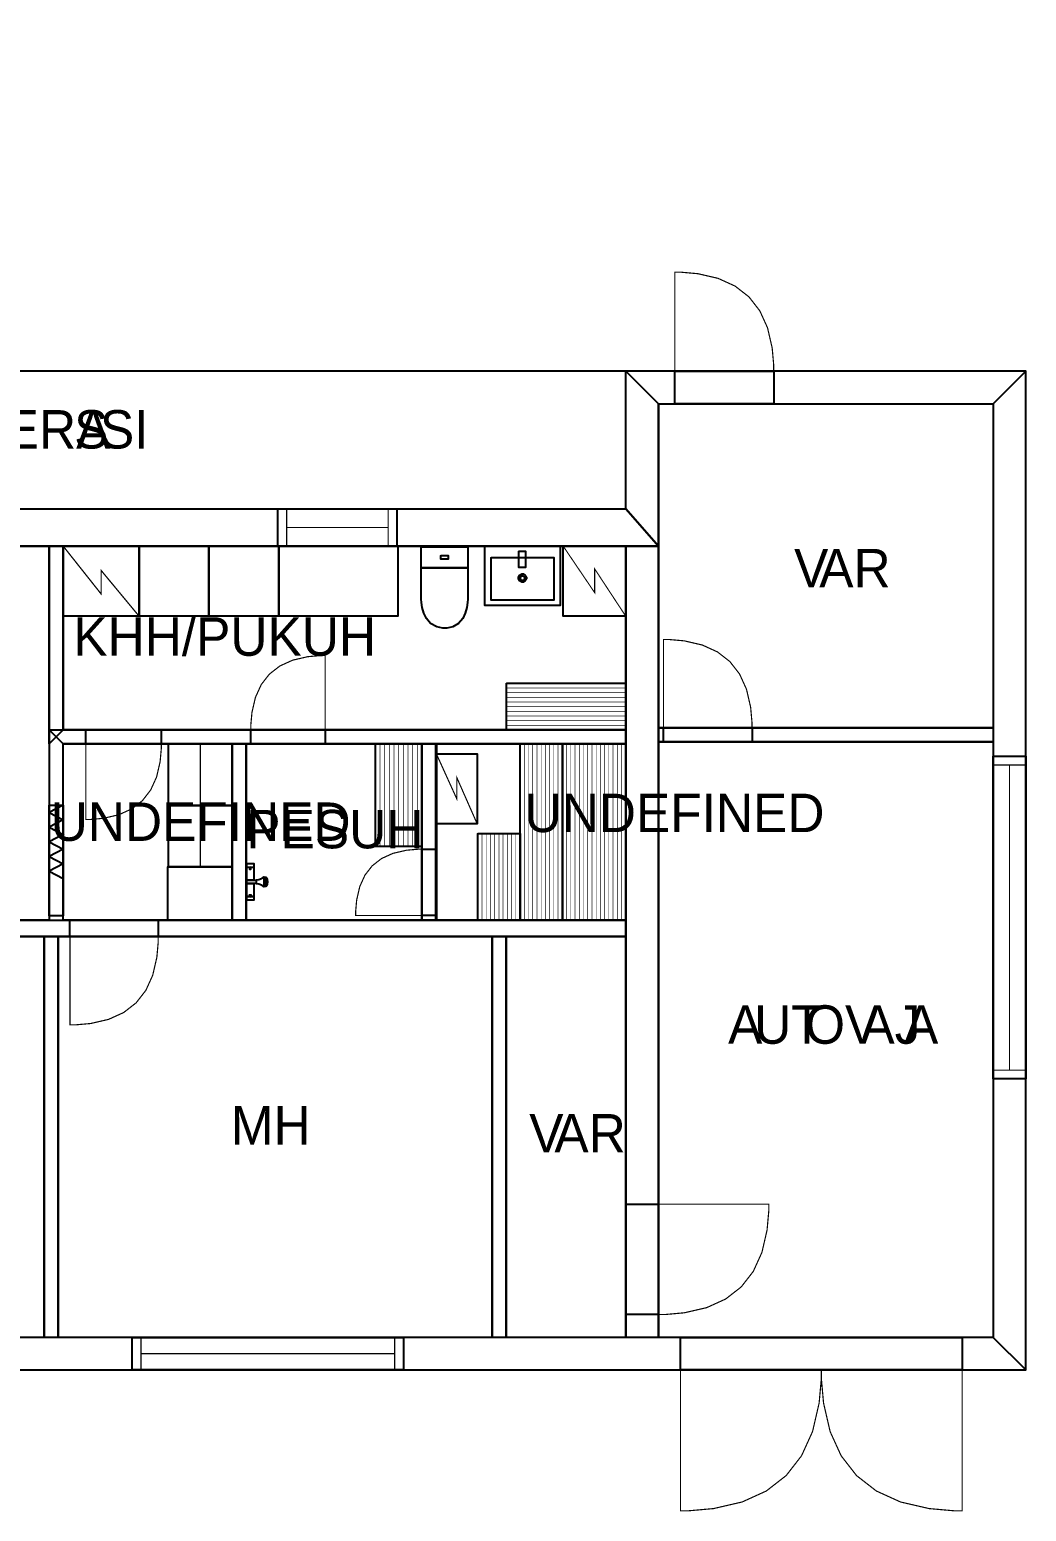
# Model space of a CAD drawing. Extents: x 1 to 19.2, y 0 to 13.3.
# Drawn here: x 10.33 to 19.25, y 0 to 13.25 of the extents above; entities that cross this region are included whole.
import ezdxf

# ---------------------------------------------------------------- set-up
doc = ezdxf.new("R2010")
doc.units = 0
doc.layers.get('0').update_dxf_attribs({"linetype": 'CONTINUOUS'})

msp = doc.modelspace()

# ---------------------------------------------------------------- linework, layer by layer
at = {"color": 0}
for points, const_width in [([(7.60499, 13.2455), (7.60656, 8.9605), (15.6638, 8.9605), (15.6638, 10.1928), (9.92333, 10.1928), (9.92333, 13.2455), (7.60499, 13.2455)], 0.00208), ([(16.9864, 10.1928), (16.9864, 10.2447), (16.9725, 10.4002), (16.931, 10.58), (16.8618, 10.7321), (16.7651, 10.8565), (16.6407, 10.9533), (16.4886, 11.0224), (16.3087, 11.0639), (16.1533, 11.0777), (16.1014, 11.0777), (16.1014, 10.1928), (16.9864, 10.1928)], 0.01042), ([(19.2403, 10.1928), (15.6638, 10.1928), (15.9554, 9.90115), (18.9486, 9.90115), (19.2403, 10.1928)], 0.00208), ([(15.9554, 9.90115), (15.9554, 8.62717), (15.6638, 8.9605), (15.6638, 10.1928), (15.9554, 9.90115)], 0.00208), ([(16.1014, 10.1928), (16.9864, 10.1928), (16.9864, 9.90115), (16.1014, 9.90115), (16.1014, 10.1928)], 0.01042), ([(16.1014, 10.1928), (16.9864, 10.1928), (16.9864, 9.90115), (16.1014, 9.90115), (16.1014, 10.1928)], 0.01042), ([(19.2403, 1.2602), (19.2403, 10.1928), (18.9486, 9.90115), (18.9486, 1.55186), (19.2403, 1.2602)], 0.00208), ([(15.9554, 8.62717), (7.27165, 8.62717), (7.60499, 8.9605), (15.6638, 8.9605), (15.9554, 8.62717)], 0.00208), ([(12.5531, 8.9605), (13.616, 8.9605), (13.616, 8.62717), (12.5531, 8.62717), (12.5531, 8.9605)], 0.01042), ([(12.5531, 8.9605), (13.616, 8.9605), (13.616, 8.62717), (12.5531, 8.62717), (12.5531, 8.9605)], 0.01042), ([(10.5086, 6.85883), (10.5086, 8.62717), (10.6336, 8.62717), (10.6336, 6.98383), (10.5086, 6.85883)], 0.00208), ([(10.6336, 8.62636), (11.3111, 8.62636), (11.3111, 8.00136), (10.6336, 8.00136), (10.6336, 8.62636)], 0.01129), ([(11.3112, 8.62685), (11.9362, 8.62685), (11.9362, 8.00185), (11.3112, 8.00185), (11.3112, 8.62685)], 0.01042), ([(11.9362, 8.62685), (12.5612, 8.62685), (12.5612, 8.00185), (11.9362, 8.00185), (11.9362, 8.62685)], 0.01042), ([(12.5612, 8.62685), (13.6261, 8.62685), (13.6261, 8.00185), (12.5612, 8.00185), (12.5612, 8.62685)], 0.01042), ([(13.8332, 8.62196), (14.2497, 8.62196), (14.2497, 8.43468), (13.8332, 8.43468), (13.8332, 8.62196)], 0.01042), ([(14.4021, 8.62685), (15.0764, 8.62685), (15.0764, 8.09694), (14.4021, 8.09694), (14.4021, 8.62685)], 0.01042), ([(15.1044, 8.62651), (15.6638, 8.62651), (15.6638, 8.00151), (15.1044, 8.00151), (15.1044, 8.62651)], 0.00932), ([(15.6638, 8.62717), (15.9554, 8.62717), (15.9554, 1.55186), (15.6638, 1.55186), (15.6638, 8.62717)], 0.00208), ([(14.0085, 8.54411), (14.0747, 8.54411), (14.0747, 8.51258), (14.0085, 8.51258), (14.0085, 8.54411)], 0.01042), ([(14.4583, 8.52582), (15.0201, 8.52582), (15.0201, 8.14382), (14.4583, 8.14382), (14.4583, 8.52582)], 0.01042), ([(14.7056, 8.58268), (14.7681, 8.58268), (14.7681, 8.43685), (14.7056, 8.43685), (14.7056, 8.58268)], 0.01042), ([(14.2497, 8.16639), (14.2497, 8.16639), (14.2499, 8.15468), (14.2482, 8.12369), (14.2421, 8.07986), (14.2286, 8.02962), (14.2051, 7.97939), (14.1686, 7.93554), (14.1165, 7.90457), (14.0635, 7.89279), (14.0458, 7.89279), (14.0275, 7.89279), (13.9726, 7.90457), (13.9186, 7.93554), (13.8808, 7.97939), (13.8563, 8.02962), (13.8423, 8.07986), (13.8359, 8.12369), (13.8342, 8.15468), (13.8342, 8.16639), (13.8342, 8.16639), (13.8332, 8.43468), (14.2497, 8.43468), (14.2497, 8.16639)], 0.01042), ([(14.7757, 8.3425), (14.7757, 8.3361), (14.765, 8.31674), (14.7457, 8.30604), (14.7393, 8.30604), (14.7328, 8.30604), (14.7135, 8.31674), (14.7028, 8.3361), (14.7028, 8.3425), (14.7028, 8.34896), (14.7135, 8.36833), (14.7328, 8.37896), (14.7393, 8.37896), (14.7457, 8.37896), (14.765, 8.36833), (14.7757, 8.34896), (14.7757, 8.3425)], 0.00833), ([(14.7601, 8.3425), (14.7601, 8.33886), (14.754, 8.32781), (14.7429, 8.32167), (14.7393, 8.32167), (14.7356, 8.32167), (14.7244, 8.32781), (14.7185, 8.33886), (14.7185, 8.3425), (14.7185, 8.34619), (14.7244, 8.35726), (14.7356, 8.36333), (14.7393, 8.36333), (14.7429, 8.36333), (14.754, 8.35726), (14.7601, 8.34619), (14.7601, 8.3425)], 0.00833), ([(16.7922, 7.00206), (16.7922, 7.04844), (16.7799, 7.18744), (16.7428, 7.3481), (16.681, 7.484), (16.5944, 7.59521), (16.4832, 7.68175), (16.3474, 7.74349), (16.1867, 7.7806), (16.0476, 7.79292), (16.0014, 7.79292), (16.0014, 7.00206), (16.7922, 7.00206)], 0.01042), ([(12.31, 6.98383), (12.31, 7.02285), (12.3204, 7.13986), (12.3516, 7.27501), (12.4036, 7.38943), (12.4763, 7.48301), (12.5699, 7.55578), (12.6843, 7.60781), (12.8195, 7.639), (12.9365, 7.64936), (12.9755, 7.64936), (12.9755, 6.98383), (12.31, 6.98383)], 0.01042), ([(14.5967, 7.40082), (15.6638, 7.40082), (15.6638, 6.98415), (14.5967, 6.98415), (14.5967, 7.40082)], 0.01042), ([(15.6638, 6.85883), (10.6336, 6.85883), (10.5086, 6.98383), (15.6638, 6.98383), (15.6638, 6.85883)], 0.00208), ([(10.5086, 6.98383), (10.5086, 5.28168), (10.6336, 5.28168), (10.6336, 6.85883), (10.5086, 6.98383)], 0.00208), ([(10.8344, 6.98383), (11.5101, 6.98383), (11.5101, 6.85883), (10.8344, 6.85883), (10.8344, 6.98383)], 0.01042), ([(10.8344, 6.98383), (11.5101, 6.98383), (11.5101, 6.85883), (10.8344, 6.85883), (10.8344, 6.98383)], 0.01042), ([(12.31, 6.98383), (12.9755, 6.98383), (12.9755, 6.85883), (12.31, 6.85883), (12.31, 6.98383)], 0.01042), ([(12.31, 6.98383), (12.9755, 6.98383), (12.9755, 6.85883), (12.31, 6.85883), (12.31, 6.98383)], 0.01042), ([(15.9554, 7.00206), (18.9486, 7.00206), (18.9486, 6.87706), (15.9554, 6.87706), (15.9554, 7.00206)], 0.00208), ([(16.0014, 7.00206), (16.7922, 7.00206), (16.7922, 6.87706), (16.0014, 6.87706), (16.0014, 7.00206)], 0.01042), ([(16.0014, 7.00206), (16.7922, 7.00206), (16.7922, 6.87706), (16.0014, 6.87706), (16.0014, 7.00206)], 0.01042), ([(11.5101, 6.85883), (11.5101, 6.81928), (11.4995, 6.70047), (11.4678, 6.56326), (11.415, 6.4471), (11.3412, 6.35206), (11.2462, 6.27815), (11.13, 6.22537), (10.9927, 6.19368), (10.8739, 6.18311), (10.8344, 6.18311), (10.8344, 6.85883), (11.5101, 6.85883)], 0.01042), ([(11.5738, 6.85883), (11.5738, 6.30968), (12.1436, 6.30968), (12.1436, 6.85883), (11.5738, 6.85883)], 0.01042), ([(12.1437, 6.85883), (12.2687, 6.85883), (12.2687, 5.28168), (12.1437, 5.28168), (12.1437, 6.85883)], 0.00208), ([(13.424, 6.85883), (13.424, 5.94287), (13.8407, 5.94287), (13.8407, 6.85883), (13.424, 6.85883)], 0.01042), ([(13.8409, 6.85883), (13.966, 6.85883), (13.966, 5.28168), (13.8409, 5.28168), (13.8409, 6.85883)], 0.00208), ([(13.97, 6.76937), (13.97, 6.14437), (14.3346, 6.14437), (14.3346, 6.76937), (13.97, 6.76937)], 0.01042), ([(14.7178, 6.85883), (14.7178, 5.27979), (15.0961, 5.27979), (15.0961, 6.85883), (14.7178, 6.85883)], 0.01042), ([(15.0961, 6.85883), (15.0961, 5.27979), (15.6635, 5.27979), (15.6635, 6.85883), (15.0961, 6.85883)], 0.01042), ([(18.9486, 6.7481), (19.2403, 6.7481), (19.2403, 3.86301), (18.9486, 3.86301), (18.9486, 6.7481)], 0.01042), ([(18.9486, 6.7481), (19.2403, 6.7481), (19.2403, 3.86301), (18.9486, 3.86301), (18.9486, 6.7481)], 0.01042), ([(10.5086, 6.31011), (10.6336, 6.31011), (10.6336, 5.3201), (10.5086, 5.3201), (10.5086, 6.31011)], 0.01042), ([(11.5738, 6.30963), (11.5738, 5.76047), (12.1436, 5.76047), (12.1436, 6.30963), (11.5738, 6.30963)], 0.01042), ([(14.3396, 6.05647), (14.3396, 5.27968), (14.7179, 5.27968), (14.7179, 6.05647), (14.3396, 6.05647)], 0.01042), ([(13.8409, 5.91732), (13.8062, 5.91732), (13.7019, 5.9081), (13.5814, 5.88026), (13.4794, 5.83393), (13.396, 5.76904), (13.3311, 5.6856), (13.2848, 5.58365), (13.2569, 5.46311), (13.2477, 5.35883), (13.2477, 5.32406), (13.8409, 5.32406), (13.8409, 5.91732)], 0.01042), ([(13.8409, 5.91732), (13.966, 5.91732), (13.966, 5.32406), (13.8409, 5.32406), (13.8409, 5.91732)], 0.01042), ([(13.8409, 5.91732), (13.966, 5.91732), (13.966, 5.32406), (13.8409, 5.32406), (13.8409, 5.91732)], 0.01042), ([(11.5671, 5.76085), (11.5671, 5.28168), (12.1436, 5.28168), (12.1436, 5.76085), (11.5671, 5.76085)], 0.01042), ([(12.2739, 5.79036), (12.2739, 5.75499), (12.3375, 5.75499), (12.3375, 5.79036), (12.2739, 5.79036)], 0.01042), ([(12.2739, 5.75603), (12.2739, 5.63932), (12.3375, 5.63932), (12.3375, 5.75603), (12.2739, 5.75603)], 0.01042), ([(12.3062, 5.75499), (12.305, 5.75179), (12.3011, 5.74214), (12.3, 5.73936), (12.3, 5.73936), (12.3014, 5.73936), (12.3057, 5.73936), (12.3099, 5.73936), (12.3114, 5.73936), (12.3114, 5.73936), (12.3108, 5.74175), (12.3073, 5.75174), (12.3062, 5.75499)], 0.01042), ([(12.2739, 5.61122), (12.2739, 5.63932), (12.3573, 5.63932), (12.3573, 5.63232), (12.3573, 5.61654), (12.3573, 5.61122), (12.3364, 5.61122), (12.2896, 5.61122), (12.2739, 5.61122)], 0.01042), ([(12.2739, 5.61122), (12.2739, 5.49457), (12.3375, 5.49457), (12.3375, 5.61122), (12.2739, 5.61122)], 0.01042), ([(12.2739, 5.49457), (12.2739, 5.46121), (12.3375, 5.46121), (12.3375, 5.49457), (12.2739, 5.49457)], 0.01042), ([(12.3062, 5.49457), (12.305, 5.49783), (12.3011, 5.50749), (12.3, 5.51019), (12.3, 5.51019), (12.3014, 5.51019), (12.3057, 5.51019), (12.3099, 5.51019), (12.3114, 5.51019), (12.3114, 5.51019), (12.3108, 5.50786), (12.3073, 5.49789), (12.3062, 5.49457)], 0.01042), ([(4.67231, 5.28168), (15.6638, 5.28168), (15.6638, 5.13585), (4.88064, 5.13585), (4.67231, 5.28168)], 0.00208), ([(10.693, 5.28168), (11.4826, 5.28168), (11.4826, 5.13585), (10.693, 5.13585), (10.693, 5.28168)], 0.01042), ([(10.693, 5.28168), (11.4826, 5.28168), (11.4826, 5.13585), (10.693, 5.13585), (10.693, 5.28168)], 0.01042), ([(10.4613, 5.13585), (10.5863, 5.13585), (10.5863, 1.55186), (10.4613, 1.55186), (10.4613, 5.13585)], 0.00208), ([(11.4826, 5.13585), (11.4826, 5.08963), (11.4702, 4.95079), (11.4332, 4.79042), (11.3715, 4.65474), (11.2852, 4.54368), (11.1742, 4.45731), (11.0384, 4.39561), (10.878, 4.35861), (10.7393, 4.34625), (10.693, 4.34625), (10.693, 5.13585), (11.4826, 5.13585)], 0.01042), ([(14.4694, 5.13585), (14.5944, 5.13585), (14.5944, 1.55186), (14.4694, 1.55186), (14.4694, 5.13585)], 0.00208), ([(15.6638, 2.74322), (15.9554, 2.74322), (15.9554, 1.75613), (15.6638, 1.75613), (15.6638, 2.74322)], 0.01042), ([(15.6638, 2.74322), (15.9554, 2.74322), (15.9554, 1.75613), (15.6638, 1.75613), (15.6638, 2.74322)], 0.01042), ([(15.9554, 1.75613), (16.0132, 1.75613), (16.1867, 1.7716), (16.3872, 1.81782), (16.5568, 1.89497), (16.6957, 2.00288), (16.8036, 2.14171), (16.8807, 2.31131), (16.9269, 2.51183), (16.9424, 2.68533), (16.9424, 2.74311), (15.9554, 2.74311), (15.9554, 1.75613)], 0.01042), ([(4.53689, 1.2602), (19.2403, 1.2602), (18.9486, 1.55186), (4.88064, 1.55186), (4.53689, 1.2602)], 0.00208), ([(11.2496, 1.55186), (13.6747, 1.55186), (13.6747, 1.2602), (11.2496, 1.2602), (11.2496, 1.55186)], 0.01042), ([(11.2496, 1.55186), (13.6747, 1.55186), (13.6747, 1.2602), (11.2496, 1.2602), (11.2496, 1.55186)], 0.01042), ([(16.1532, 1.55186), (18.6712, 1.55186), (18.6712, 1.2602), (16.1532, 1.2602), (16.1532, 1.55186)], 0.01042), ([(16.1532, 1.55186), (18.6712, 1.55186), (18.6712, 1.2602), (16.1532, 1.2602), (16.1532, 1.55186)], 0.01042), ([(17.4122, 1.2602), (17.4122, 1.18647), (17.3925, 0.96511), (17.3335, 0.70942), (17.2351, 0.493), (17.0974, 0.31592), (16.9204, 0.17822), (16.7039, 0.07986), (16.4482, 0.02083), (16.2268, 0.00114), (16.1531, 0.00114), (16.1531, 1.2602), (17.4122, 1.2602)], 0.01042), ([(17.4122, 1.2602), (17.4122, 1.18647), (17.4318, 0.96511), (17.4908, 0.70942), (17.5892, 0.493), (17.7269, 0.31592), (17.904, 0.17822), (18.1204, 0.07986), (18.3761, 0.02083), (18.5975, 0.00114), (18.6712, 0.00114), (18.6712, 1.2602), (17.4122, 1.2602)], 0.01042)]:
    msp.add_lwpolyline(points, close=True, dxfattribs=dict(at, const_width=const_width))
at = {"color": 7}
for points in [[(7.60499, 13.2455), (7.60656, 8.9605), (15.6638, 8.9605), (15.6638, 10.1928), (9.92333, 10.1928), (9.92333, 13.2455), (7.60499, 13.2455)], [(16.1014, 10.1928), (16.9864, 10.1928), (16.9864, 9.90115), (16.1014, 9.90115), (16.1014, 10.1928)], [(16.1014, 10.1928), (16.9864, 10.1928), (16.9864, 9.90115), (16.1014, 9.90115), (16.1014, 10.1928)], [(15.9554, 9.90115), (18.9486, 9.90115), (18.9486, 7.00206), (15.9554, 7.00206), (15.9554, 9.90115)], [(12.5531, 8.9605), (13.616, 8.9605), (13.616, 8.62717), (12.5531, 8.62717), (12.5531, 8.9605)], [(12.5531, 8.9605), (13.616, 8.9605), (13.616, 8.62717), (12.5531, 8.62717), (12.5531, 8.9605)], [(10.5086, 5.28168), (7.46104, 5.28168), (7.39854, 8.62717), (10.5086, 8.62717), (10.5086, 5.28168)], [(10.6336, 8.62717), (15.6638, 8.62717), (15.6638, 6.98383), (10.6336, 6.98383), (10.6336, 8.62717)], [(10.6336, 8.62636), (11.3111, 8.62636), (11.3111, 8.00136), (10.6336, 8.00136), (10.6336, 8.62636)], [(11.3112, 8.62685), (11.9362, 8.62685), (11.9362, 8.00185), (11.3112, 8.00185), (11.3112, 8.62685)], [(11.9362, 8.62685), (12.5612, 8.62685), (12.5612, 8.00185), (11.9362, 8.00185), (11.9362, 8.62685)], [(12.5612, 8.62685), (13.6261, 8.62685), (13.6261, 8.00185), (12.5612, 8.00185), (12.5612, 8.62685)], [(13.8332, 8.62196), (14.2497, 8.62196), (14.2497, 8.43468), (13.8332, 8.43468), (13.8332, 8.62196)], [(14.4021, 8.62685), (15.0764, 8.62685), (15.0764, 8.09694), (14.4021, 8.09694), (14.4021, 8.62685)], [(15.1044, 8.62651), (15.6638, 8.62651), (15.6638, 8.00151), (15.1044, 8.00151), (15.1044, 8.62651)], [(14.0085, 8.54411), (14.0747, 8.54411), (14.0747, 8.51258), (14.0085, 8.51258), (14.0085, 8.54411)], [(14.4583, 8.52582), (15.0201, 8.52582), (15.0201, 8.14382), (14.4583, 8.14382), (14.4583, 8.52582)], [(14.7056, 8.58268), (14.7681, 8.58268), (14.7681, 8.43685), (14.7056, 8.43685), (14.7056, 8.58268)], [(14.2497, 8.16639), (14.2497, 8.16639), (14.2499, 8.15468), (14.2482, 8.12369), (14.2421, 8.07986), (14.2286, 8.02962), (14.2051, 7.97939), (14.1686, 7.93554), (14.1165, 7.90457), (14.0635, 7.89279), (14.0458, 7.89279), (14.0275, 7.89279), (13.9726, 7.90457), (13.9186, 7.93554), (13.8808, 7.97939), (13.8563, 8.02962), (13.8423, 8.07986), (13.8359, 8.12369), (13.8342, 8.15468), (13.8342, 8.16639), (13.8342, 8.16639), (13.8332, 8.43468), (14.2497, 8.43468), (14.2497, 8.16639)], [(14.7757, 8.3425), (14.7757, 8.3361), (14.765, 8.31674), (14.7457, 8.30604), (14.7393, 8.30604), (14.7328, 8.30604), (14.7135, 8.31674), (14.7028, 8.3361), (14.7028, 8.3425), (14.7028, 8.34896), (14.7135, 8.36833), (14.7328, 8.37896), (14.7393, 8.37896), (14.7457, 8.37896), (14.765, 8.36833), (14.7757, 8.34896), (14.7757, 8.3425)], [(14.7601, 8.3425), (14.7601, 8.33886), (14.754, 8.32781), (14.7429, 8.32167), (14.7393, 8.32167), (14.7356, 8.32167), (14.7244, 8.32781), (14.7185, 8.33886), (14.7185, 8.3425), (14.7185, 8.34619), (14.7244, 8.35726), (14.7356, 8.36333), (14.7393, 8.36333), (14.7429, 8.36333), (14.754, 8.35726), (14.7601, 8.34619), (14.7601, 8.3425)], [(14.5967, 7.40082), (15.6638, 7.40082), (15.6638, 6.98415), (14.5967, 6.98415), (14.5967, 7.40082)], [(10.8344, 6.98383), (11.5101, 6.98383), (11.5101, 6.85883), (10.8344, 6.85883), (10.8344, 6.98383)], [(10.8344, 6.98383), (11.5101, 6.98383), (11.5101, 6.85883), (10.8344, 6.85883), (10.8344, 6.98383)], [(12.31, 6.98383), (12.9755, 6.98383), (12.9755, 6.85883), (12.31, 6.85883), (12.31, 6.98383)], [(12.31, 6.98383), (12.9755, 6.98383), (12.9755, 6.85883), (12.31, 6.85883), (12.31, 6.98383)], [(16.0014, 7.00206), (16.7922, 7.00206), (16.7922, 6.87706), (16.0014, 6.87706), (16.0014, 7.00206)], [(16.0014, 7.00206), (16.7922, 7.00206), (16.7922, 6.87706), (16.0014, 6.87706), (16.0014, 7.00206)], [(10.6336, 6.85883), (12.1437, 6.85883), (12.1437, 5.28168), (10.6336, 5.28168), (10.6336, 6.85883)], [(11.5738, 6.85883), (12.1436, 6.85883), (12.1436, 6.30968), (11.5738, 6.30968), (11.5738, 6.85883)], [(13.8409, 5.28168), (13.966, 5.28168), (13.966, 6.85883), (13.97, 6.85883), (13.97, 5.28168), (12.2687, 5.28168), (12.2687, 6.85883), (13.8409, 6.85883), (13.8409, 5.28168)], [(13.424, 6.85883), (13.8407, 6.85883), (13.8407, 5.94287), (13.424, 5.94287), (13.424, 6.85883)], [(13.97, 6.85883), (15.6638, 6.85883), (15.6638, 5.28168), (13.97, 5.28168), (13.97, 6.85883)], [(13.97, 6.76937), (14.3346, 6.76937), (14.3346, 6.14437), (13.97, 6.14437), (13.97, 6.76937)], [(14.7178, 6.85883), (15.0961, 6.85883), (15.0961, 5.27979), (14.7178, 5.27979), (14.7178, 6.85883)], [(15.0961, 6.85883), (15.6635, 6.85883), (15.6635, 5.27979), (15.0961, 5.27979), (15.0961, 6.85883)], [(15.9554, 6.87706), (18.9486, 6.87706), (18.9486, 1.55186), (15.9554, 1.55186), (15.9554, 6.87706)], [(18.9486, 6.7481), (19.2403, 6.7481), (19.2403, 3.86301), (18.9486, 3.86301), (18.9486, 6.7481)], [(18.9486, 6.7481), (19.2403, 6.7481), (19.2403, 3.86301), (18.9486, 3.86301), (18.9486, 6.7481)], [(10.5086, 6.31011), (10.6336, 6.31011), (10.6336, 5.3201), (10.5086, 5.3201), (10.5086, 6.31011)], [(10.5086, 6.31011), (10.6336, 6.31011), (10.6336, 5.3201), (10.5086, 5.3201), (10.5086, 6.31011)], [(10.6336, 6.31011), (10.5086, 6.24479), (10.6336, 6.17947), (10.5086, 6.11404), (10.6336, 6.04878), (10.5086, 5.98346), (10.6336, 5.91813), (10.5086, 5.85271), (10.6336, 5.78738), (10.5086, 5.72206), (10.6336, 5.65679)], [(11.5738, 6.30963), (12.1436, 6.30963), (12.1436, 5.76047), (11.5738, 5.76047), (11.5738, 6.30963)], [(14.3396, 6.05647), (14.7179, 6.05647), (14.7179, 5.27968), (14.3396, 5.27968), (14.3396, 6.05647)], [(13.8409, 5.91732), (13.966, 5.91732), (13.966, 5.32406), (13.8409, 5.32406), (13.8409, 5.91732)], [(13.8409, 5.91732), (13.966, 5.91732), (13.966, 5.32406), (13.8409, 5.32406), (13.8409, 5.91732)], [(11.5671, 5.76085), (12.1436, 5.76085), (12.1436, 5.28168), (11.5671, 5.28168), (11.5671, 5.76085)], [(12.2739, 5.79036), (12.3375, 5.79036), (12.3375, 5.75499), (12.2739, 5.75499), (12.2739, 5.79036)], [(12.2739, 5.75603), (12.3375, 5.75603), (12.3375, 5.63932), (12.2739, 5.63932), (12.2739, 5.75603)], [(12.3062, 5.75499), (12.305, 5.75179), (12.3011, 5.74214), (12.3, 5.73936), (12.3, 5.73936), (12.3014, 5.73936), (12.3057, 5.73936), (12.3099, 5.73936), (12.3114, 5.73936), (12.3114, 5.73936), (12.3108, 5.74175), (12.3073, 5.75174), (12.3062, 5.75499)], [(12.2739, 5.61122), (12.2739, 5.63932), (12.3573, 5.63932), (12.3573, 5.63232), (12.3573, 5.61654), (12.3573, 5.61122), (12.3364, 5.61122), (12.2896, 5.61122), (12.2739, 5.61122)], [(12.2739, 5.61122), (12.3375, 5.61122), (12.3375, 5.49457), (12.2739, 5.49457), (12.2739, 5.61122)], [(12.3573, 5.61122), (12.3636, 5.61122), (12.3825, 5.60758), (12.4049, 5.59771), (12.4093, 5.59457), (12.4109, 5.59353), (12.4255, 5.58339), (12.427, 5.58311), (12.4298, 5.58263), (12.4464, 5.58675), (12.4593, 5.60346), (12.4603, 5.60915), (12.4606, 5.61046), (12.4614, 5.62201), (12.4614, 5.62582), (12.4614, 5.62478), (12.4614, 5.62896), (12.4606, 5.64014), (12.4603, 5.64144), (12.4593, 5.64719), (12.4464, 5.66385), (12.4298, 5.66803), (12.427, 5.66749), (12.4255, 5.66726), (12.4109, 5.65707), (12.4093, 5.65603), (12.4049, 5.65294), (12.3825, 5.64301), (12.3636, 5.63932), (12.3573, 5.63932)], [(12.4281, 5.58311), (12.4285, 5.58339), (12.4388, 5.59521), (12.4479, 5.61897), (12.4479, 5.62685), (12.4476, 5.63314), (12.4384, 5.65576), (12.4285, 5.66699), (12.4281, 5.66749)], [(12.2739, 5.49457), (12.3375, 5.49457), (12.3375, 5.46121), (12.2739, 5.46121), (12.2739, 5.49457)], [(12.3062, 5.49457), (12.305, 5.49783), (12.3011, 5.50749), (12.3, 5.51019), (12.3, 5.51019), (12.3014, 5.51019), (12.3057, 5.51019), (12.3099, 5.51019), (12.3114, 5.51019), (12.3114, 5.51019), (12.3108, 5.50786), (12.3073, 5.49789), (12.3062, 5.49457)], [(10.693, 5.28168), (11.4826, 5.28168), (11.4826, 5.13585), (10.693, 5.13585), (10.693, 5.28168)], [(10.693, 5.28168), (11.4826, 5.28168), (11.4826, 5.13585), (10.693, 5.13585), (10.693, 5.28168)], [(7.59093, 5.13585), (10.4613, 5.13585), (10.4613, 1.55186), (7.59093, 1.55186), (7.59093, 5.13585)], [(10.5863, 5.13585), (14.4694, 5.13585), (14.4694, 1.55186), (10.5863, 1.55186), (10.5863, 5.13585)], [(14.5944, 5.13585), (15.6638, 5.13585), (15.6638, 1.55186), (14.5944, 1.55186), (14.5944, 5.13585)], [(15.6638, 2.74322), (15.9554, 2.74322), (15.9554, 1.75613), (15.6638, 1.75613), (15.6638, 2.74322)], [(15.6638, 2.74322), (15.9554, 2.74322), (15.9554, 1.75613), (15.6638, 1.75613), (15.6638, 2.74322)], [(11.2496, 1.55186), (13.6747, 1.55186), (13.6747, 1.2602), (11.2496, 1.2602), (11.2496, 1.55186)], [(11.2496, 1.55186), (13.6747, 1.55186), (13.6747, 1.2602), (11.2496, 1.2602), (11.2496, 1.55186)], [(16.1532, 1.55186), (18.6712, 1.55186), (18.6712, 1.2602), (16.1532, 1.2602), (16.1532, 1.55186)], [(16.1532, 1.55186), (18.6712, 1.55186), (18.6712, 1.2602), (16.1532, 1.2602), (16.1532, 1.55186)]]:
    msp.add_lwpolyline(points, close=True, dxfattribs=at)
at = {"color": 0}
for points in [[(19.2403, 10.1928), (15.6638, 10.1928), (15.9554, 9.90115), (18.9486, 9.90115), (19.2403, 10.1928)], [(15.9554, 9.90115), (15.9554, 8.62717), (15.6638, 8.9605), (15.6638, 10.1928), (15.9554, 9.90115)], [(19.2403, 1.2602), (19.2403, 10.1928), (18.9486, 9.90115), (18.9486, 1.55186), (19.2403, 1.2602)], [(15.9554, 8.62717), (7.27165, 8.62717), (7.60499, 8.9605), (15.6638, 8.9605), (15.9554, 8.62717)], [(10.5086, 6.85883), (10.5086, 8.62717), (10.6336, 8.62717), (10.6336, 6.98383), (10.5086, 6.85883)], [(15.6638, 8.62717), (15.9554, 8.62717), (15.9554, 1.55186), (15.6638, 1.55186), (15.6638, 8.62717)], [(15.6638, 6.85883), (10.6336, 6.85883), (10.5086, 6.98383), (15.6638, 6.98383), (15.6638, 6.85883)], [(10.5086, 6.98383), (10.5086, 5.28168), (10.6336, 5.28168), (10.6336, 6.85883), (10.5086, 6.98383)], [(15.9554, 7.00206), (18.9486, 7.00206), (18.9486, 6.87706), (15.9554, 6.87706), (15.9554, 7.00206)], [(12.1437, 6.85883), (12.2687, 6.85883), (12.2687, 5.28168), (12.1437, 5.28168), (12.1437, 6.85883)], [(13.8409, 6.85883), (13.966, 6.85883), (13.966, 5.28168), (13.8409, 5.28168), (13.8409, 6.85883)], [(4.67231, 5.28168), (15.6638, 5.28168), (15.6638, 5.13585), (4.88064, 5.13585), (4.67231, 5.28168)], [(10.4613, 5.13585), (10.5863, 5.13585), (10.5863, 1.55186), (10.4613, 1.55186), (10.4613, 5.13585)], [(14.4694, 5.13585), (14.5944, 5.13585), (14.5944, 1.55186), (14.4694, 1.55186), (14.4694, 5.13585)], [(4.53689, 1.2602), (19.2403, 1.2602), (18.9486, 1.55186), (4.88064, 1.55186), (4.53689, 1.2602)]]:
    msp.add_lwpolyline(points, close=True, dxfattribs=at)
at = {"color": 7}
for points, const_width in [([(15.9554, 9.90115), (18.9486, 9.90115), (18.9486, 7.00206), (15.9554, 7.00206), (15.9554, 9.90115)], 0.00208), ([(10.5086, 5.28168), (7.46104, 5.28168), (7.39854, 8.62717), (10.5086, 8.62717), (10.5086, 5.28168)], 0.00208), ([(10.6336, 8.62717), (15.6638, 8.62717), (15.6638, 6.98383), (10.6336, 6.98383), (10.6336, 8.62717)], 0.00208), ([(10.6336, 6.85883), (12.1437, 6.85883), (12.1437, 5.28168), (10.6336, 5.28168), (10.6336, 6.85883)], 0.00208), ([(13.8409, 5.28168), (13.966, 5.28168), (13.966, 6.85883), (13.97, 6.85883), (13.97, 5.28168), (12.2687, 5.28168), (12.2687, 6.85883), (13.8409, 6.85883), (13.8409, 5.28168)], 0.00208), ([(13.97, 6.85883), (15.6638, 6.85883), (15.6638, 5.28168), (13.97, 5.28168), (13.97, 6.85883)], 0.00208), ([(15.9554, 6.87706), (18.9486, 6.87706), (18.9486, 1.55186), (15.9554, 1.55186), (15.9554, 6.87706)], 0.00208), ([(10.5086, 6.31011), (10.6336, 6.31011), (10.6336, 5.3201), (10.5086, 5.3201), (10.5086, 6.31011)], 0.01042), ([(7.59093, 5.13585), (10.4613, 5.13585), (10.4613, 1.55186), (7.59093, 1.55186), (7.59093, 5.13585)], 0.00208), ([(10.5863, 5.13585), (14.4694, 5.13585), (14.4694, 1.55186), (10.5863, 1.55186), (10.5863, 5.13585)], 0.00208), ([(14.5944, 5.13585), (15.6638, 5.13585), (15.6638, 1.55186), (14.5944, 1.55186), (14.5944, 5.13585)], 0.00208)]:
    msp.add_lwpolyline(points, close=True, dxfattribs=dict(at, const_width=const_width))
at = {"color": 0}
for points, const_width in [([(12.6313, 8.62717), (12.6313, 8.9605)], 0.01042), ([(13.538, 8.62717), (13.538, 8.9605)], 0.01042), ([(13.538, 8.79383), (12.6313, 8.79383)], 0.01042), ([(10.6336, 8.62636), (10.9724, 8.19928), (10.9724, 8.40972), (11.3111, 8.00136)], 0.01129), ([(15.1044, 8.62651), (15.385, 8.21197), (15.385, 8.42449), (15.6628, 8.00151)], 0.00932), ([(10.6641, 8.00765), (11.2807, 8.00765)], 0.01129), ([(14.3346, 6.14437), (14.1524, 6.55789), (14.1524, 6.36729), (13.97, 6.76937)], 0.01042), ([(19.2403, 6.67003), (18.9486, 6.67003)], 0.01042), ([(19.0944, 3.94119), (19.0944, 6.67003)], 0.01042), ([(10.6336, 6.31011), (10.5086, 6.24479), (10.6336, 6.17947), (10.5086, 6.11404), (10.6336, 6.04878), (10.5086, 5.98346), (10.6336, 5.91813), (10.5086, 5.85271), (10.6336, 5.78738), (10.5086, 5.72206), (10.6336, 5.65679)], 0.01042), ([(12.3573, 5.61122), (12.3636, 5.61122), (12.3825, 5.60758), (12.4049, 5.59771), (12.4093, 5.59457), (12.4109, 5.59353), (12.4255, 5.58339), (12.427, 5.58311), (12.4298, 5.58263), (12.4464, 5.58675), (12.4593, 5.60346), (12.4603, 5.60915), (12.4606, 5.61046), (12.4614, 5.62201), (12.4614, 5.62582), (12.4614, 5.62478), (12.4614, 5.62896), (12.4606, 5.64014), (12.4603, 5.64144), (12.4593, 5.64719), (12.4464, 5.66385), (12.4298, 5.66803), (12.427, 5.66749), (12.4255, 5.66726), (12.4109, 5.65707), (12.4093, 5.65603), (12.4049, 5.65294), (12.3825, 5.64301), (12.3636, 5.63932), (12.3573, 5.63932)], 0.01042), ([(12.4281, 5.58311), (12.4285, 5.58339), (12.4388, 5.59521), (12.4479, 5.61897), (12.4479, 5.62685), (12.4476, 5.63314), (12.4384, 5.65576), (12.4285, 5.66699), (12.4281, 5.66749)], 0.01042), ([(19.2403, 3.94119), (18.9486, 3.94119)], 0.01042), ([(11.3278, 1.26015), (11.3278, 1.55181)], 0.01042), ([(13.5966, 1.26015), (13.5966, 1.55181)], 0.01042), ([(11.3278, 1.40597), (13.5966, 1.40597)], 0.01042)]:
    msp.add_lwpolyline(points, dxfattribs=dict(at, const_width=const_width))
at = {"color": 253}
for points, const_width in [([(15.6638, 7.35915), (14.5967, 7.35915)], 0.00521), ([(15.6638, 7.31749), (14.5967, 7.31749)], 0.00521), ([(15.6638, 7.27582), (14.5967, 7.27582)], 0.00521), ([(15.6638, 7.23415), (14.5967, 7.23415)], 0.00521), ([(15.6638, 7.19249), (14.5967, 7.19249)], 0.00521), ([(15.6638, 7.15082), (14.5967, 7.15082)], 0.00521), ([(15.6638, 7.10915), (14.5967, 7.10915)], 0.00521), ([(15.6638, 7.06749), (14.5967, 7.06749)], 0.00521), ([(15.6638, 7.02582), (14.5967, 7.02582)], 0.00521), ([(11.8587, 6.85883), (11.8587, 6.30963)], 0.01042), ([(13.4657, 6.85883), (13.4657, 5.94287)], 0.00521), ([(13.5073, 6.85883), (13.5073, 5.94287)], 0.00521), ([(13.549, 6.85883), (13.549, 5.94287)], 0.00521), ([(13.5907, 6.85883), (13.5907, 5.94287)], 0.00521), ([(13.6323, 6.85883), (13.6323, 5.94287)], 0.00521), ([(13.674, 6.85883), (13.674, 5.94287)], 0.00521), ([(13.7157, 6.85883), (13.7157, 5.94287)], 0.00521), ([(13.7573, 6.85883), (13.7573, 5.94287)], 0.00521), ([(13.799, 6.85883), (13.799, 5.94287)], 0.00521), ([(14.7557, 6.85883), (14.7557, 5.27974)], 0.00521), ([(14.7935, 6.85883), (14.7935, 5.27974)], 0.00521), ([(14.8314, 6.85883), (14.8314, 5.27974)], 0.00521), ([(14.8692, 6.85883), (14.8692, 5.27974)], 0.00521), ([(14.9069, 6.85883), (14.9069, 5.27974)], 0.00521), ([(14.9447, 6.85883), (14.9447, 5.27974)], 0.00521), ([(14.9826, 6.85883), (14.9826, 5.27974)], 0.00521), ([(15.0204, 6.85883), (15.0204, 5.27974)], 0.00521), ([(15.0583, 6.85883), (15.0583, 5.27974)], 0.00521), ([(15.1339, 6.85883), (15.1339, 5.27974)], 0.00521), ([(15.1717, 6.85883), (15.1717, 5.27974)], 0.00521), ([(15.2096, 6.85883), (15.2096, 5.27974)], 0.00521), ([(15.2474, 6.85883), (15.2474, 5.27974)], 0.00521), ([(15.2853, 6.85883), (15.2853, 5.27974)], 0.00521), ([(15.3231, 6.85883), (15.3231, 5.27974)], 0.00521), ([(15.3608, 6.85883), (15.3608, 5.27974)], 0.00521), ([(15.3986, 6.85883), (15.3986, 5.27974)], 0.00521), ([(15.4365, 6.85883), (15.4365, 5.27974)], 0.00521), ([(15.4743, 6.85883), (15.4743, 5.27974)], 0.00521), ([(15.5121, 6.85883), (15.5121, 5.27974)], 0.00521), ([(15.55, 6.85883), (15.55, 5.27974)], 0.00521), ([(15.5878, 6.85883), (15.5878, 5.27974)], 0.00521), ([(15.6256, 6.85883), (15.6256, 5.27974)], 0.00521), ([(11.8587, 6.30963), (11.8587, 5.76042)], 0.01042), ([(14.3775, 6.05647), (14.3775, 5.27974)], 0.00521), ([(14.4153, 6.05647), (14.4153, 5.27974)], 0.00521), ([(14.4532, 6.05647), (14.4532, 5.27974)], 0.00521), ([(14.491, 6.05647), (14.491, 5.27974)], 0.00521), ([(14.5287, 6.05647), (14.5287, 5.27974)], 0.00521), ([(14.5665, 6.05647), (14.5665, 5.27974)], 0.00521), ([(14.6044, 6.05647), (14.6044, 5.27974)], 0.00521), ([(14.6422, 6.05647), (14.6422, 5.27974)], 0.00521), ([(14.68, 6.05647), (14.68, 5.27974)], 0.00521)]:
    msp.add_lwpolyline(points, dxfattribs=dict(at, const_width=const_width))

# ---------------------------------------------------------------- texts
at = {"color": 0}
for s, p in [('TERA', (9.82896, 9.50029)), ('S', (10.7303, 9.50029)), ('SI', (10.9615, 9.50029)), ('V', (17.1683, 8.25871)), ('AR', (17.3933, 8.25871)), ('KHH/PUKUH', (10.723, 7.64713)), ('UNDEFINED', (14.7586, 6.07025)), ('UNDEFINED', (10.5211, 5.99163)), ('PESUH', (12.2699, 5.92506)), ('A', (16.5782, 4.17754)), ('UT', (16.8114, 4.17754)), ('OV', (17.2665, 4.17754)), ('AJ', (17.7618, 4.17754)), ('A', (18.1517, 4.17754)), ('MH', (12.1306, 3.27574)), ('V', (14.8, 3.20529)), ('AR', (15.025, 3.20529))]:
    msp.add_text(s, height=0.34375, dxfattribs=at).set_placement(p)

doc.saveas('drawing.dxf')
